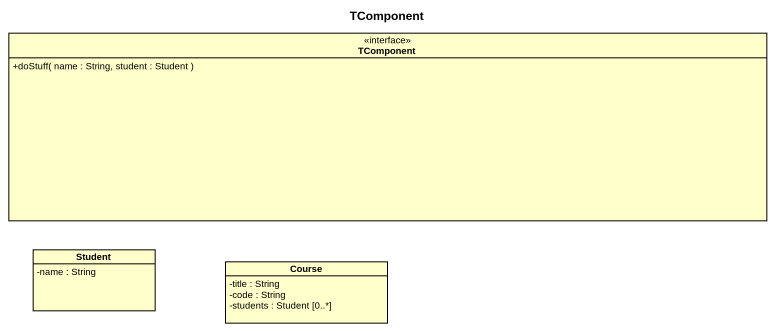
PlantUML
@startuml
title TComponent
hide circle
hide empty members
skinparam classAttributeIconSize 0
interface TComponent {
  +doStuff( name : String, student : Student )
}
class Student {
  -name : String
}
class Course {
  -title : String
  -code : String
  -students : Student [0..*]
}
@enduml
